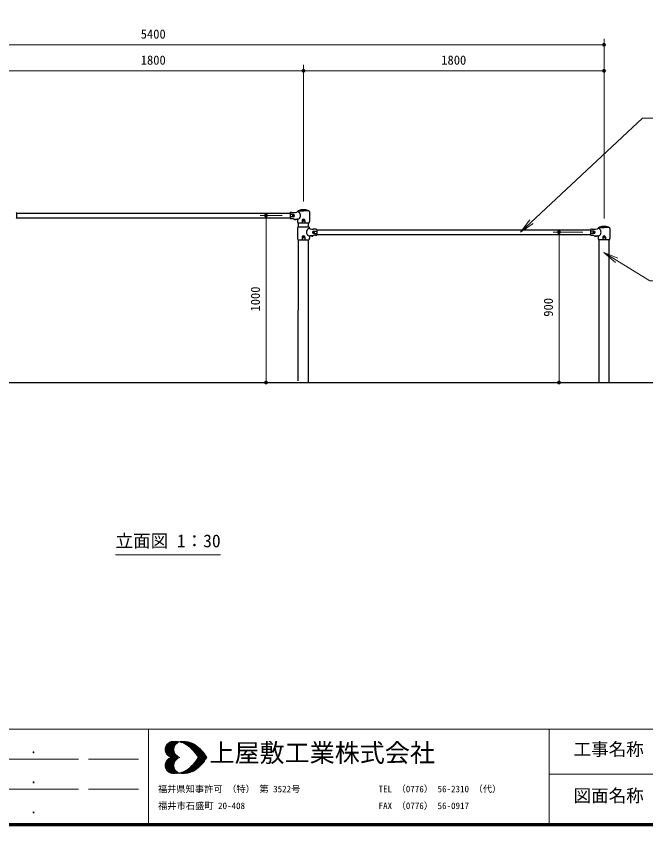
# Model space of a CAD drawing. Units: millimetres at full size, sheet at 1:30, with parts at other scales. Extents: x 450 to 12150, y 450 to 8460.
# Drawn here: x 3826 to 7597, y 450 to 5292 of the extents above; entities that cross this region are included whole.
import ezdxf
from ezdxf.enums import TextEntityAlignment as Align

# ---------------------------------------------------------------- set-up
doc = ezdxf.new("R2010")
doc.units = ezdxf.units.MM
doc.header["$LTSCALE"] = 30
for name, color, linetype, lineweight in [('D-STR-DIM\u3000寸法線、寸法値', 7, 'Continuous', 13), ('D-STR-HTXT\u3000旗上げ', 7, 'Continuous', 13), ('D-STR-TXT\u3000文字列', 7, 'Continuous', 13), ('D-STR\u3000構造物外形線', 1, 'Continuous', 25), ('D-TTL', 7, 'Continuous', 70), ('D-TTL-FRAM', 7, 'Continuous', 13), ('D-TTL-TXT', 7, 'Continuous', 13)]:
    doc.layers.add(name, color=color, linetype=linetype, lineweight=lineweight)
doc.styles.add('ＭＳ ゴシック', font='')
doc.styles.get('ＭＳ ゴシック').set_extended_font_data('MS Gothic')

# ---------------------------------------------------------------- blocks, each defined once
blk = doc.blocks.new('filled_dot')
at = {"color": 0, "linetype": 'Continuous', "lineweight": -2, "const_width": 1.25}
blk.add_lwpolyline([(-0.625, 0, 1), (0.625, 0, 1)], format="xyb", close=True, dxfattribs=at)
blk = doc.blocks.new('open_arrow')
at = {"color": 0, "linetype": 'Continuous', "lineweight": -2}
blk.add_lwpolyline([(7.5, 1.25), (0, 0), (7.5, -1.25)], dxfattribs=at)

msp = doc.modelspace()

# ---------------------------------------------------------------- linework, layer by layer
at = {"layer": 'D-STR-DIM\u3000寸法線、寸法値'}
for p, q in [((7346.71, 4081.47), (7346.71, 5157.03)), ((1946.71, 5121.03), (7346.71, 5121.03)), ((5546.71, 4181.47), (5546.71, 5000.91)), ((5546.71, 4381.47), (5546.71, 5000.91)), ((7346.71, 4081.47), (7346.71, 5000.91)), ((3746.71, 4964.91), (5546.71, 4964.91)), ((5546.71, 4964.91), (7346.71, 4964.91)), ((5418.71, 4098.47), (5286.21, 4098.47)), ((5322.21, 4098.47), (5322.21, 3098.47)), ((7218.71, 3998.47), (7041.1, 3998.47)), ((7077.1, 3998.47), (7077.1, 3098.47)), ((5468.71, 3098.47), (5286.21, 3098.47)), ((7268.71, 3098.47), (7041.1, 3098.47))]:
    msp.add_line(p, q, dxfattribs=at)
at = {"layer": 'D-STR-HTXT\u3000旗上げ'}
for points in [[(6845.82, 3999.59), (7576.21, 4682.19), (7588.21, 4682.19), (8310.41, 4682.19), (7949.31, 4682.19)], [(7345.51, 3876.61), (7621.59, 3708.16), (7633.59, 3708.16), (8501.57, 3708.16), (8067.58, 3708.16)]]:
    msp.add_lwpolyline(points, dxfattribs=at)
at = {"layer": 'D-STR-TXT\u3000文字列'}
msp.add_line((4420.58, 2067.58), (5050.58, 2067.58), dxfattribs=at)
at = {"layer": 'D-STR\u3000構造物外形線'}
for p, q in [((5475.21, 4116.72), (5488.11, 4116.72)), ((5510.82, 4120.47), (5509.71, 4120.47)), ((5517.21, 4126.47), (5546.71, 4126.47)), ((5576.21, 4126.47), (5546.71, 4126.47)), ((5582.21, 4120.47), (5582.21, 4063.47)), ((3826.71, 4112.47), (5466.71, 4112.47)), ((3826.71, 4084.47), (5466.71, 4084.47)), ((3827.21, 4113.63), (3827.21, 4083.31)), ((5466.21, 4113.63), (5466.21, 4083.31)), ((5486.21, 4105.47), (5470.43, 4105.47)), ((5486.21, 4091.47), (5470.43, 4091.47)), ((5475.21, 4080.22), (5479.55, 4080.22)), ((5483.9, 4098.47), (5485.06, 4100.47)), ((5485.06, 4096.47), (5483.9, 4098.47)), ((5485.06, 4100.47), (5487.37, 4100.47)), ((5487.37, 4096.47), (5485.06, 4096.47)), ((5487.37, 4100.47), (5488.52, 4098.47)), ((5488.52, 4098.47), (5487.37, 4096.47)), ((5488.34, 4077.47), (5506.71, 4077.47)), ((5491.21, 4075.12), (5491.21, 4077.47)), ((5491.86, 4074.47), (5491.21, 4075.12)), ((5491.86, 4074.47), (5500.56, 4074.47)), ((5500.56, 4074.47), (5501.21, 4075.12)), ((5501.21, 4075.12), (5501.21, 4077.47)), ((5510.81, 4076.47), (5509.71, 4076.47)), ((5511.21, 4076.07), (5511.21, 4063.47)), ((5538.71, 4069.47), (5538.71, 4056.15)), ((5546.71, 4072.36), (5544.21, 4070.91)), ((5544.21, 4070.91), (5544.21, 4068.03)), ((5546.71, 4066.58), (5544.21, 4068.03)), ((5549.21, 4070.91), (5546.71, 4072.36)), ((5549.21, 4068.03), (5546.71, 4066.58)), ((5549.21, 4070.91), (5549.21, 4068.03)), ((5554.71, 4069.47), (5554.71, 4056.15)), ((5511.21, 4020.47), (5511.21, 3963.47)), ((5577.7, 4053.47), (5515.72, 4053.47)), ((5515.72, 4030.97), (5577.47, 4030.97)), ((5516.71, 4030.97), (5516.71, 4053.47)), ((5576.71, 4030.97), (5576.71, 4053.47)), ((5582.6, 4020.47), (5583.71, 4020.47)), ((7310.82, 4020.47), (7309.71, 4020.47)), ((7317.21, 4026.47), (7346.71, 4026.47)), ((7376.21, 4026.47), (7346.71, 4026.47)), ((7382.21, 4020.47), (7382.21, 3963.47)), ((5544.21, 3970.91), (5546.71, 3972.36)), ((5544.21, 3970.91), (5544.21, 3968.03)), ((5546.71, 3972.36), (5549.21, 3970.91)), ((5549.21, 3970.91), (5549.21, 3968.03)), ((5582.21, 3976.07), (5582.21, 3963.47)), ((5582.61, 3976.47), (5583.71, 3976.47)), ((5605.08, 3977.47), (5586.71, 3977.47)), ((5592.21, 3975.12), (5592.21, 3977.47)), ((5592.86, 3974.47), (5592.21, 3975.12)), ((5601.56, 3974.47), (5592.86, 3974.47)), ((5601.56, 3974.47), (5602.21, 3975.12)), ((5602.21, 3975.12), (5602.21, 3977.47)), ((5606.06, 4000.47), (5604.9, 3998.47)), ((5604.9, 3998.47), (5606.06, 3996.47)), ((5618.21, 4016.72), (5605.31, 4016.72)), ((5608.37, 4000.47), (5606.06, 4000.47)), ((5606.06, 3996.47), (5608.37, 3996.47)), ((5607.21, 4005.47), (5622.99, 4005.47)), ((5607.21, 3991.47), (5622.99, 3991.47)), ((5609.52, 3998.47), (5608.37, 4000.47)), ((5608.37, 3996.47), (5609.52, 3998.47)), ((5618.21, 3980.22), (5613.87, 3980.22)), ((5626.71, 4012.47), (7266.71, 4012.47)), ((5626.71, 3984.47), (7266.71, 3984.47)), ((5627.21, 4013.63), (5627.21, 3983.31)), ((7266.21, 4013.63), (7266.21, 3983.31)), ((7286.21, 4005.47), (7270.43, 4005.47)), ((7286.21, 3991.47), (7270.43, 3991.47)), ((7275.21, 4016.72), (7288.11, 4016.72)), ((7275.21, 3980.22), (7279.55, 3980.22)), ((7283.9, 3998.47), (7285.06, 4000.47)), ((7285.06, 3996.47), (7283.9, 3998.47)), ((7285.06, 4000.47), (7287.37, 4000.47)), ((7287.37, 3996.47), (7285.06, 3996.47)), ((7287.37, 4000.47), (7288.52, 3998.47)), ((7288.52, 3998.47), (7287.37, 3996.47)), ((7288.34, 3977.47), (7306.71, 3977.47)), ((7291.21, 3975.12), (7291.21, 3977.47)), ((7291.86, 3974.47), (7291.21, 3975.12)), ((7291.86, 3974.47), (7300.56, 3974.47)), ((7300.56, 3974.47), (7301.21, 3975.12)), ((7301.21, 3975.12), (7301.21, 3977.47)), ((7310.81, 3976.47), (7309.71, 3976.47)), ((7311.21, 3976.07), (7311.21, 3963.47)), ((7346.71, 3972.36), (7344.21, 3970.91)), ((7344.21, 3970.91), (7344.21, 3968.03)), ((7349.21, 3970.91), (7346.71, 3972.36)), ((7349.21, 3970.91), (7349.21, 3968.03)), ((5515.37, 3108.37), (5516.71, 3953.47)), ((5515.72, 3953.47), (5577.7, 3953.47)), ((5538.71, 3969.47), (5538.71, 3956.15)), ((5544.21, 3968.03), (5546.71, 3966.58)), ((5546.71, 3966.58), (5549.21, 3968.03)), ((5554.71, 3969.47), (5554.71, 3956.15)), ((5576.71, 3098.47), (5576.71, 3953.47)), ((7377.7, 3953.47), (7315.72, 3953.47)), ((7316.71, 3098.47), (7316.71, 3953.47)), ((7338.71, 3969.47), (7338.71, 3956.15)), ((7346.71, 3966.58), (7344.21, 3968.03)), ((7349.21, 3968.03), (7346.71, 3966.58)), ((7354.71, 3969.47), (7354.71, 3956.15)), ((7376.71, 3098.47), (7376.71, 3953.47)), ((1976.71, 3098.47), (7920.32, 3098.47))]:
    msp.add_line(p, q, dxfattribs=at)
for centre, radius in [((5486.21, 4098.47), 4), ((5486.21, 4098.47), 3.23), ((5607.21, 3998.47), 4), ((5607.21, 3998.47), 3.23), ((7286.21, 3998.47), 4), ((7286.21, 3998.47), 3.23)]:
    msp.add_circle(centre, radius, dxfattribs=at)
for centre, radius, start, end in [((5475.21, 4091.72), 25, 90, 107.71893), ((5488.11, 4196.72), 80, 270, 282.0768), ((5501.71, 4133.16), 15, 282.0768, 302.23095), ((5510.82, 4120.87), 0.4, 270, 356.41668), ((5511.12, 4105.44), 15.03, 57.71641, 89.66556), ((5517.21, 4120.47), 6, 143.21339, 176.41668), ((5524.42, 4115.08), 15, 107.29123, 143.21339), ((5509.34, 4102.52), 18.45, 38.57475, 57.87417), ((5546.71, 4043.47), 90, 72.70877, 107.29123), ((5569, 4115.08), 15, 36.78661, 72.70877), ((5576.21, 4120.47), 6, 0, 36.78661), ((3825.21, 4113.63), 2, 0, 72.28107), ((3825.21, 4083.31), 2, 287.71893, 0), ((5468.21, 4113.63), 2, 107.71893, 180), ((5468.21, 4083.31), 2, 180, 252.28107), ((5475.21, 4105.22), 25, 252.28107, 270), ((5479.55, 4065.22), 15, 55.22806, 90), ((5486.21, 4098.47), 7, 270, 90), ((5488.34, 4077.87), 0.4, 235.22806, 270), ((5506.71, 4072.47), 5, 53.1301, 90), ((5510.81, 4076.07), 0.4, 0, 90), ((5511.12, 4091.5), 15.03, 270.33444, 302.28359), ((5509.34, 4094.42), 18.45, 302.12583, 321.42525), ((5506.17, 4099.97), 22.52, 21.73338, 38.62447), ((5506.17, 4096.97), 22.52, 321.37553, 338.26662), ((5502.56, 4098.54), 26.41, 359.85094, 21.7163), ((5502.56, 4098.4), 26.41, 338.2837, 0.14906), ((5546.71, 4069.47), 8, 90, 180), ((5546.71, 4069.47), 5, 90, 270), ((5546.71, 4069.47), 8, 0, 90), ((5546.71, 4069.47), 5, 270, 90), ((5531.21, 4063.47), 20, 180, 204.31574), ((5531.21, 4020.97), 20, 155.68426, 180), ((5515.72, 4056.47), 3, 204.31574, 270), ((5515.72, 4027.97), 3, 90, 155.68426), ((5582.3, 4005.44), 15.03, 90.33444, 122.28359), ((5577.7, 4056.47), 3, 270, 335.68426), ((5577.7, 4027.97), 3, 24.31574, 90), ((5562.21, 4063.47), 20, 335.68426, 0), ((5562.21, 4020.97), 20, 359.71914, 24.31574), ((5582.6, 4020.87), 0.4, 183.58332, 270), ((5591.71, 4033.16), 15, 237.76905, 257.9232), ((7301.71, 4033.16), 15, 282.0768, 302.23095), ((7310.82, 4020.87), 0.4, 270, 356.41668), ((7311.12, 4005.44), 15.03, 57.71641, 89.66556), ((7317.21, 4020.47), 6, 143.21339, 176.41668), ((7324.42, 4015.08), 15, 107.29123, 143.21339), ((7346.71, 3943.47), 90, 72.70877, 107.29123), ((7369, 4015.08), 15, 36.78661, 72.70877), ((7376.21, 4020.47), 6, 0, 36.78661), ((5546.71, 3969.47), 8, 90, 180), ((5546.71, 3969.47), 5, 90, 270), ((5546.71, 3969.47), 4.35, 90, 270), ((5546.71, 3969.47), 8, 0, 90), ((5546.71, 3969.47), 5, 270, 90), ((5546.71, 3969.47), 4.35, 270, 90), ((5590.86, 3998.54), 26.41, 158.2837, 180.14906), ((5590.86, 3998.4), 26.41, 179.85094, 201.7163), ((5587.25, 3999.97), 22.52, 141.37553, 158.26662), ((5587.25, 3996.97), 22.52, 201.73338, 218.62447), ((5584.08, 4002.52), 18.45, 122.12583, 141.42525), ((5584.08, 3994.42), 18.45, 218.57475, 237.87417), ((5582.3, 3991.49), 15.03, 237.71641, 269.66556), ((5582.61, 3976.07), 0.4, 90, 180), ((5586.71, 3972.47), 5, 90, 126.8699), ((5605.31, 4096.72), 80, 257.9232, 270), ((5607.21, 3998.47), 7, 90, 270), ((5605.08, 3977.87), 0.4, 270, 304.77194), ((5613.87, 3965.22), 15, 90, 124.77194), ((5618.21, 3991.72), 25, 72.28107, 90), ((5618.21, 4005.22), 25, 270, 287.71893), ((5625.21, 4013.63), 2, 0, 72.28107), ((5625.21, 3983.31), 2, 287.71893, 0), ((7268.21, 4013.63), 2, 107.71893, 180), ((7268.21, 3983.31), 2, 180, 252.28107), ((7275.21, 3991.72), 25, 90, 107.71893), ((7275.21, 4005.22), 25, 252.28107, 270), ((7279.55, 3965.22), 15, 55.22806, 90), ((7286.21, 3998.47), 7, 270, 90), ((7288.11, 4096.72), 80, 270, 282.0768), ((7288.34, 3977.87), 0.4, 235.22806, 270), ((7306.71, 3972.47), 5, 53.1301, 90), ((7310.81, 3976.07), 0.4, 0, 90), ((7311.12, 3991.5), 15.03, 270.33444, 302.28359), ((7309.34, 4002.52), 18.45, 38.57475, 57.87417), ((7309.34, 3994.42), 18.45, 302.12583, 321.42525), ((7306.17, 3999.97), 22.52, 21.73338, 38.62447), ((7306.17, 3996.97), 22.52, 321.37553, 338.26662), ((7302.56, 3998.54), 26.41, 359.85094, 21.7163), ((7302.56, 3998.4), 26.41, 338.2837, 0.14906), ((7346.71, 3969.47), 8, 90, 180), ((7346.71, 3969.47), 5, 90, 270), ((7346.71, 3969.47), 8, 0, 90), ((7346.71, 3969.47), 5, 270, 90), ((5531.21, 3963.47), 20, 180, 204.31574), ((5515.72, 3956.47), 3, 204.31574, 270), ((5577.7, 3956.47), 3, 270, 335.68426), ((5562.21, 3963.47), 20, 335.68426, 0), ((7331.21, 3963.47), 20, 180, 204.31574), ((7315.72, 3956.47), 3, 204.31574, 270), ((7377.7, 3956.47), 3, 270, 335.68426), ((7362.21, 3963.47), 20, 335.68426, 0)]:
    msp.add_arc(centre, radius, start, end, dxfattribs=at)
at = {"layer": 'D-TTL'}
msp.add_lwpolyline([(450, 450), (450, 8460), (12150, 8460), (12150, 450)], close=True, dxfattribs=at)
at = {"layer": 'D-TTL-FRAM'}
for p, q in [((450, 1023.66), (12150, 1023.66)), ((4618.84, 1023.66), (4618.84, 450)), ((4198.84, 843.66), (3448.84, 843.66)), ((4258.84, 843.66), (4558.84, 843.66)), ((9568.84, 753.66), (7018.84, 753.66)), ((4198.84, 663.66), (3448.84, 663.66)), ((4258.84, 663.66), (4558.84, 663.66))]:
    msp.add_line(p, q, dxfattribs=at)
at = {"layer": 'D-TTL-TXT'}
for p, q in [((7018.84, 1023.66), (7018.84, 450)), ((4718.09, 901.17), (4766.22, 949.3)), ((4718.72, 894.3), (4773.72, 949.3)), ((4718.72, 908.67), (4758.72, 948.67)), ((4719.97, 888.67), (4780.59, 949.3)), ((4721.22, 883.05), (4786.84, 948.67)), ((4721.84, 918.67), (4748.72, 946.17)), ((4723.72, 878.67), (4793.72, 948.05)), ((4724.34, 923.67), (4794.34, 853.67)), ((4726.22, 928.67), (4773.09, 882.42)), ((4726.22, 873.67), (4774.34, 921.8)), ((4729.97, 932.42), (4769.97, 892.42)), ((4733.09, 936.17), (4769.34, 899.92)), ((4736.84, 939.3), (4769.34, 906.8)), ((4741.22, 941.8), (4770.59, 912.42)), ((4745.59, 944.92), (4772.47, 918.05)), ((4750.59, 946.8), (4774.34, 923.05)), ((4756.22, 948.67), (4776.84, 927.42)), ((4762.47, 949.3), (4779.97, 931.17)), ((4769.34, 949.3), (4783.09, 935.55)), ((4776.22, 949.3), (4786.84, 938.67)), ((4783.72, 949.3), (4791.22, 941.8)), ((4791.22, 948.67), (4795.59, 944.3)), ((4797.46, 944.92), (4799.34, 947.42)), ((4799.96, 946.8), (4800.59, 946.8)), ((4804.96, 946.17), (4808.09, 948.67)), ((4805.59, 948.67), (4808.71, 944.92)), ((4810.59, 944.3), (4815.59, 949.3)), ((4812.46, 948.67), (4819.34, 941.8)), ((4816.21, 943.05), (4823.09, 949.3)), ((4819.34, 948.67), (4829.96, 938.05)), ((4821.84, 941.17), (4829.96, 949.3)), ((4826.21, 949.3), (4844.34, 930.55)), ((4826.84, 939.3), (4836.84, 949.3)), ((4831.84, 936.8), (4843.09, 948.05)), ((4833.09, 948.67), (4928.71, 853.67)), ((4836.21, 934.3), (4848.71, 947.42)), ((4840.59, 948.67), (4935.59, 853.67)), ((4841.21, 932.42), (4854.96, 946.17)), ((4845.59, 929.3), (4860.59, 944.92)), ((4848.71, 947.42), (4942.46, 853.67)), ((4849.34, 926.8), (4866.21, 943.05)), ((4853.71, 923.67), (4871.84, 941.8)), ((4857.46, 946.17), (4949.96, 853.67)), ((4857.46, 920.55), (4876.84, 939.3)), ((4861.84, 917.42), (4881.84, 937.42)), ((4865.59, 914.3), (4886.21, 935.55)), ((4867.46, 943.05), (4956.84, 853.67)), ((4869.34, 911.17), (4891.21, 933.05)), ((4872.46, 907.42), (4895.59, 930.55)), ((4876.21, 904.3), (4899.96, 927.42)), ((4878.09, 939.3), (4963.71, 853.67)), ((4879.96, 900.55), (4903.71, 924.92)), ((4883.09, 896.8), (4908.09, 921.8)), ((4891.84, 932.42), (4960.59, 864.3)), ((4718.09, 901.8), (4766.22, 853.67)), ((4718.72, 908.05), (4773.72, 853.67)), ((4718.72, 893.67), (4759.34, 853.67)), ((4719.97, 913.67), (4780.59, 853.67)), ((4721.22, 884.92), (4750.59, 854.92)), ((4721.84, 919.3), (4787.47, 853.67)), ((4729.34, 869.92), (4770.59, 911.17)), ((4732.47, 866.17), (4769.34, 903.05)), ((4736.22, 863.05), (4769.34, 896.17)), ((4740.59, 859.92), (4771.22, 890.55)), ((4744.97, 857.42), (4772.47, 884.92)), ((4749.97, 854.92), (4774.34, 879.92)), ((4754.97, 853.67), (4776.84, 874.92)), ((4886.84, 893.05), (4911.84, 918.05)), ((4889.96, 889.3), (4915.59, 914.92)), ((4893.09, 885.55), (4919.34, 911.8)), ((4896.21, 881.8), (4923.09, 908.67)), ((4899.34, 878.05), (4926.84, 904.92)), ((4902.46, 873.67), (4930.59, 901.17)), ((4905.59, 869.92), (4933.71, 898.05)), ((4908.09, 865.55), (4936.84, 894.3)), ((4911.21, 861.17), (4940.59, 890.55)), ((4913.71, 856.8), (4943.71, 886.8)), ((4917.46, 853.67), (4946.84, 883.05)), ((4920.59, 911.17), (4937.46, 893.67)), ((4924.34, 853.67), (4949.96, 878.67)), ((4931.84, 853.67), (4953.09, 874.92)), ((4718.09, 804.92), (4766.22, 853.05)), ((4718.72, 798.67), (4773.72, 853.05)), ((4718.72, 813.05), (4759.34, 853.05)), ((4719.97, 793.05), (4780.59, 853.05)), ((4721.22, 821.8), (4750.59, 851.8)), ((4721.22, 823.67), (4786.84, 758.05)), ((4721.84, 787.42), (4787.47, 853.05)), ((4723.72, 828.05), (4793.72, 758.68)), ((4724.34, 783.05), (4794.34, 853.05)), ((4726.22, 833.05), (4774.34, 784.92)), ((4726.22, 778.05), (4773.09, 824.3)), ((4729.34, 836.8), (4770.59, 795.55)), ((4732.47, 840.55), (4769.34, 803.67)), ((4736.22, 843.67), (4769.34, 810.55)), ((4740.59, 846.8), (4771.22, 816.17)), ((4744.97, 849.3), (4772.47, 821.8)), ((4749.97, 851.8), (4774.34, 826.8)), ((4754.97, 853.05), (4776.84, 831.8)), ((4762.47, 853.67), (4779.97, 871.17)), ((4762.47, 853.05), (4779.97, 835.55)), ((4769.34, 853.67), (4783.09, 867.42)), ((4769.34, 853.05), (4783.09, 839.3)), ((4776.22, 853.67), (4786.22, 863.67)), ((4776.22, 853.05), (4786.22, 843.05)), ((4783.09, 853.67), (4790.59, 860.55)), ((4783.09, 853.05), (4790.59, 846.17)), ((4790.59, 853.67), (4794.97, 858.05)), ((4790.59, 853.05), (4794.97, 848.67)), ((4797.46, 853.67), (4799.96, 855.55)), ((4797.46, 853.05), (4799.96, 851.17)), ((4799.34, 855.55), (4801.84, 853.67)), ((4799.34, 851.17), (4801.84, 853.05)), ((4804.34, 853.67), (4804.96, 853.67)), ((4804.34, 853.05), (4804.96, 853.05)), ((4833.09, 758.05), (4928.71, 853.05)), ((4840.59, 758.05), (4935.59, 853.05)), ((4848.71, 759.3), (4942.46, 853.05)), ((4857.46, 760.55), (4949.96, 853.05)), ((4867.46, 763.67), (4956.84, 853.05)), ((4878.09, 767.42), (4963.71, 853.05)), ((4891.84, 774.3), (4960.59, 842.42)), ((4896.21, 824.92), (4923.09, 798.05)), ((4899.34, 828.67), (4926.84, 801.8)), ((4902.46, 833.05), (4930.59, 805.55)), ((4905.59, 869.3), (4921.21, 853.67)), ((4905.59, 837.42), (4921.21, 853.05)), ((4905.59, 836.8), (4933.71, 808.67)), ((4908.09, 841.17), (4936.84, 812.42)), ((4911.21, 845.55), (4940.59, 816.17)), ((4913.71, 849.92), (4943.71, 819.92)), ((4917.46, 853.05), (4946.84, 823.67)), ((4924.34, 853.05), (4949.96, 828.05)), ((4931.84, 853.05), (4953.09, 831.8)), ((4938.71, 853.67), (4956.21, 870.55)), ((4938.71, 853.05), (4956.21, 836.17)), ((4945.59, 853.67), (4958.71, 866.8)), ((4945.59, 853.05), (4958.71, 839.92)), ((4952.46, 853.67), (4961.84, 862.42)), ((4952.46, 853.05), (4961.84, 844.3)), ((4959.96, 853.67), (4964.34, 858.05)), ((4959.96, 853.05), (4964.34, 848.67)), ((4966.84, 853.67), (4967.46, 853.67)), ((4966.84, 853.05), (4967.46, 853.05)), ((4718.09, 805.55), (4766.22, 757.43)), ((4718.72, 812.42), (4773.72, 757.43)), ((4718.72, 798.05), (4758.72, 758.05)), ((4719.97, 818.05), (4780.59, 757.43)), ((4721.84, 788.05), (4748.72, 760.55)), ((4729.97, 774.3), (4769.97, 814.3)), ((4733.09, 770.55), (4769.34, 806.8)), ((4736.84, 767.42), (4769.34, 799.92)), ((4741.22, 764.92), (4770.59, 794.3)), ((4745.59, 761.8), (4772.47, 788.67)), ((4750.59, 759.92), (4774.34, 783.67)), ((4756.22, 758.05), (4776.84, 779.3)), ((4762.47, 757.43), (4779.97, 775.55)), ((4826.21, 757.43), (4844.34, 776.17)), ((4845.59, 777.42), (4860.59, 761.8)), ((4849.34, 779.92), (4866.21, 763.67)), ((4853.71, 783.05), (4871.84, 764.92)), ((4857.46, 786.17), (4876.84, 767.42)), ((4861.84, 789.3), (4881.84, 769.3)), ((4865.59, 792.42), (4886.21, 771.17)), ((4869.34, 795.55), (4891.21, 773.67)), ((4872.46, 799.3), (4895.59, 776.17)), ((4876.21, 802.42), (4899.96, 779.3)), ((4879.96, 806.17), (4903.71, 781.8)), ((4883.09, 809.92), (4908.09, 784.92)), ((4886.84, 813.67), (4911.84, 788.67)), ((4889.96, 817.42), (4915.59, 791.8)), ((4893.09, 821.17), (4919.34, 794.92)), ((4920.59, 795.55), (4937.46, 813.05)), ((4769.34, 757.43), (4783.09, 771.17)), ((4776.22, 757.43), (4786.84, 768.05)), ((4783.72, 757.43), (4791.22, 764.92)), ((4791.22, 758.05), (4795.59, 762.42)), ((4797.46, 761.8), (4799.34, 759.3)), ((4799.96, 759.92), (4800.59, 759.92)), ((4804.96, 760.55), (4808.09, 758.05)), ((4805.59, 758.05), (4808.71, 761.8)), ((4810.59, 762.42), (4815.59, 757.43)), ((4812.46, 758.05), (4819.34, 764.92)), ((4816.21, 763.67), (4823.09, 757.43)), ((4819.34, 758.05), (4829.96, 768.67)), ((4821.84, 765.55), (4829.96, 757.43)), ((4826.84, 767.42), (4836.84, 757.43)), ((4831.84, 769.92), (4843.09, 758.68)), ((4836.21, 772.42), (4848.71, 759.3)), ((4841.21, 774.3), (4854.96, 760.55))]:
    msp.add_line(p, q, dxfattribs=at)
for centre, radius, start, end in [((4767.33, 901.04), 49.18, 105.2024, 254.7976), ((4773.56, 808.83), 140.97, 58.71735, 97.79751), ((4818.68, 901.04), 49.18, 105.2024, 254.7976), ((4824.91, 808.83), 140.97, 58.71735, 97.79751), ((4700.99, 725.76), 250.36, 30.69974, 54.3922), ((4752.34, 725.76), 250.36, 30.69974, 54.3922), ((4767.33, 806.12), 49.18, 105.2024, 254.7976), ((4818.68, 806.12), 49.18, 105.2024, 254.7976), ((4700.99, 981.4), 250.36, 305.6078, 329.30026), ((4752.34, 981.4), 250.36, 305.6078, 329.30026), ((4773.56, 898.33), 140.97, 262.20249, 301.28265), ((4824.91, 898.33), 140.97, 262.20249, 301.28265)]:
    msp.add_arc(centre, radius, start, end, dxfattribs=at)

# ---------------------------------------------------------------- block references
at = {"layer": 'D-STR-DIM\u3000寸法線、寸法値', "xscale": 9, "yscale": 9}
for p, rotation in [((7346.71, 5121.03), 180), ((5546.71, 4964.91), 180), ((7346.71, 4964.91), 180), ((5322.21, 4098.47), 270), ((7077.1, 3998.47), 270), ((5322.21, 3098.47), 90), ((7077.1, 3098.47), 90)]:
    msp.add_blockref('filled_dot', p, dxfattribs=dict(at, rotation=rotation))
msp.add_blockref('filled_dot', (5546.71, 4964.91), dxfattribs=at)
at = {"layer": 'D-STR-HTXT\u3000旗上げ', "xscale": 12, "yscale": 12}
for p, rotation in [((6845.82, 3999.59), 43.1), ((7345.51, 3876.61), 328.6)]:
    msp.add_blockref('open_arrow', p, dxfattribs=dict(at, rotation=rotation))

# ---------------------------------------------------------------- texts
at = {"layer": 'D-STR-DIM\u3000寸法線、寸法値', "style": 'ＭＳ ゴシック'}
for s, p in [('5400', (4646.71, 5185.16)), ('1800', (4646.71, 5029.04)), ('1800', (6446.71, 5029.04))]:
    msp.add_text(s, height=54.99, dxfattribs=at).set_placement(p, align=Align.MIDDLE_CENTER)
for s, p in [('1000', (5258.08, 3598.47)), ('900', (7012.97, 3548.47))]:
    msp.add_text(s, height=54.99, rotation=90, dxfattribs=at).set_placement(p, align=Align.MIDDLE_CENTER)
at = {"layer": 'D-STR-TXT\u3000文字列', "style": 'ＭＳ ゴシック'}
msp.add_text('立面図 1：30', height=76.98, dxfattribs=at).set_placement((5050.58, 2088.58), align=Align.BOTTOM_RIGHT)
at = {"layer": 'D-TTL-FRAM', "style": 'ＭＳ ゴシック'}
for p in [(3907.49, 859.26), (3907.49, 679.26), (3907.49, 499.26)]:
    msp.add_text('.', height=65.98, dxfattribs=at).set_placement(p, align=Align.BOTTOM_LEFT)
at = {"layer": 'D-TTL-TXT', "style": 'ＭＳ ゴシック'}
for s, height, p in [('上屋敷工業株式会社', 110, (4983.4, 793.23)), ('工事名称', 76.98, (7164.24, 840.91)), ('福井県知事許可 （特） 第 3522号', 39.59, (4674.44, 632.97)), ('TEL （0776） 56-2310 （代）', 39.59, (5996.4, 632.97)), ('図面名称', 76.98, (7164.24, 563.1)), ('福井市石盛町 20-408', 39.59, (4675.54, 532.22)), ('FAX （0776） 56-0917', 39.59, (5996.4, 532.22))]:
    msp.add_text(s, height=height, dxfattribs=at).set_placement(p, align=Align.BOTTOM_LEFT)

doc.saveas('drawing.dxf')
